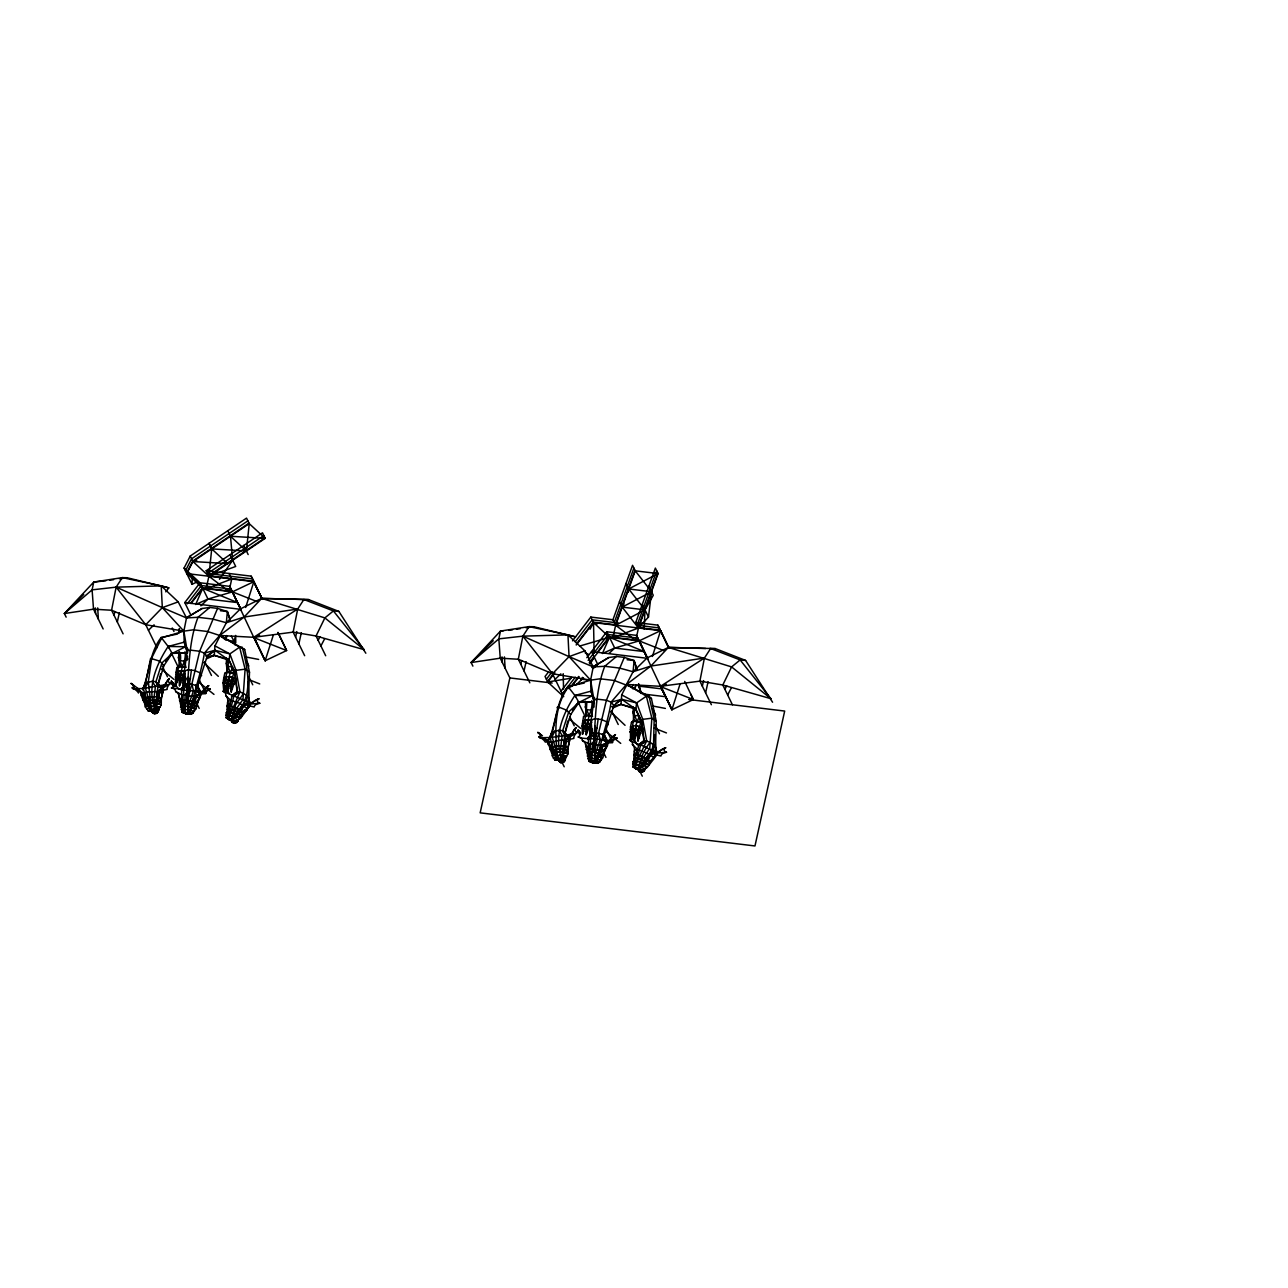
<?xml version="1.0" encoding="UTF-8"?>
<svg xmlns="http://www.w3.org/2000/svg" width="1288" height="1288" viewBox="0 0 1288 1288"><rect width="100%" height="100%" fill="white"/><g stroke="black" fill="none" stroke-linecap="round" stroke-linejoin="round"><path stroke-width="1.5" d="M365.84 653.225L338.857 611.414L308.621 599.596L261.657 598.405L244.124 617.049L219.701 635.467L204.373 653.113C201.17 673.769 193.313 692.67 190.173 712.908L187.565 714.035L184.12 713.085L181.672 694.618L181.672 689.499L185.311 683.799L184.345 671.048L187.259 651.052L183.862 631.152L186.502 617.934L178.195 601.866L161.209 585.863L122.344 577.62L93.75 582.047L64.4 613.539L66.139 617.129M772.575 702.234L745.591 660.422L715.355 648.605L668.391 647.413L650.875 666.057L626.435 684.475L611.108 702.121C607.904 722.777 600.047 741.679 596.908 761.9L594.299 763.043L590.854 762.094L588.423 743.627L588.423 738.507L592.045 732.808L591.079 720.056L593.993 700.06L590.612 680.161L593.237 666.926L584.929 650.859L567.944 634.871L529.078 626.628L500.485 631.056L471.134 662.547L472.889 666.121M197.241 703.602L201.379 693.942L205.678 693.669A6.504 2.882 -21.5 0 1 208.366 690.078L210.33 689.048A4.347 2.222 -17.6 0 1 208.704 685.635A5.377 2.689 -38.7 0 0 204.502 691.962L181.093 689.869L185.311 683.799L191.832 684.153L197.547 686.118L201.669 693.411C196.436 699.4 198.69 708.658 192.009 713.455L185.601 713.488L184.506 711.958C190.012 680.611 186.374 647.462 198.014 617.29L209.799 607.453L217.559 608.387L227.364 611.559L229.779 618.433M587.827 738.877L592.045 732.808L598.566 733.162L604.281 735.126L608.403 742.419C603.17 748.409 605.441 757.666 598.743 762.464L592.351 762.496L591.24 760.966C596.763 729.62 593.124 696.454 604.748 666.282L616.533 656.461L624.294 657.395L634.115 660.567L636.964 669.341M184.796 712.248L183.556 689.466L188.064 683.703M185.44 709.334L183.572 709.108L183.25 712.071L187.468 713.439L189.078 703.554L193.522 690.674L191.832 684.153L199.656 651.245L217.559 608.387M591.53 761.256L590.307 738.475L594.798 732.711M624.294 657.395L606.39 700.253L598.566 733.162L600.256 739.682L595.829 752.562L594.203 762.448L589.985 761.079L590.307 758.101L592.174 758.326M181.206 675.411C180.465 667.071 186.744 660.229 184.989 651.744M229.2 681.191L229.087 676.506L232.629 666.991L227.831 666.411L226.334 663.578L226.559 657.927M591.723 700.753C593.478 709.237 587.199 716.08 587.956 724.419L586.072 724.194L584.221 721.425L585.992 715.532L586.861 702.057M632.183 729.749L634.823 707.837M635.934 730.199L635.821 725.498L639.363 715.999L634.565 715.42L633.068 712.57L633.294 706.935M195.937 694.94L195.985 691.221L201.379 693.942M248.004 681.851L248.809 698.676L246.765 695.279L239.954 691.849L237.394 691.543L232.178 695.601L228.733 708.4L229.634 709.269L229.119 712.473L229.763 708.271L229.586 712.522L226.302 712.731L226.06 715.259L226.269 717.802L230.777 720.588L235.237 721.377L240.534 718.382L250.291 705.228L248.504 697.291L249.502 672.239L244.688 649.538L220.248 635.531L214.951 645.868L214.291 655.351L206.45 658.876M246.765 695.279L246.636 702.057L250.291 705.228L238.554 716.804L234.641 717.754L231.776 720.556L227.767 718.784L228.733 708.4L237.507 711.894C253.72 694.506 247.489 668.005 242.257 647.22L239.632 647.188L220.248 635.531M644.725 769.017L635.097 763.736L634.501 767.793L637.512 769.596L647.623 763.8L657.041 754.237L655.238 746.299L650.118 742.226L644.145 740.552L638.912 744.609L635.467 757.408L634.501 767.793L641.971 770.385L647.268 767.39L656.735 754.993L653.37 751.065L654.191 719.026L649.007 696.228L632.263 687.647L632.875 688.887M191.832 684.153C189.143 693.202 186.47 703.457 188.628 712.715M243.191 712.94L246.797 709.801L248.745 704.23L258.904 698.804A4.347 2.656 0.6 0 0 259.774 703.264L257.616 703.763A6.504 3.574 -3.9 0 0 254.219 706.999L250.001 705.985L247.328 707.901M598.566 733.162L595.024 749.503L594.46 758.487L595.732 762.094M649.925 761.949L653.531 758.809L655.495 753.239L665.654 747.813A4.347 2.656 0.6 0 0 666.508 752.256L664.35 752.772A6.504 3.574 -3.9 0 0 660.953 756.008L656.735 754.993M208.704 685.635L195.905 696.792L191.155 707.45L192.572 701.155L195.035 699.609A6.826 4.089 -74.9 0 1 198.996 694.377A4.106 2.399 -24.1 0 1 204.035 691.914L204.502 691.962M596.167 756.153L597.181 756.281L599.306 750.163L601.786 748.602A6.826 4.089 -74.9 0 1 605.73 743.385A4.106 2.399 -24.1 0 1 610.77 740.922L611.236 740.97A5.377 2.689 -38.7 0 1 615.439 734.643A4.347 2.222 -17.6 0 0 617.065 738.056L615.101 739.087A6.504 2.882 -21.5 0 0 612.428 742.677L608.113 742.935L606.004 745.43M175.249 677.118L186.325 678.454L183.266 686.198L184.989 673.318L183.089 675.636L181.238 672.867L178.823 677.552L179.515 685.747L184.828 671.628L178.42 670.855L179.338 675.186L175.764 685.297C173.461 673.978 182.848 664.962 180.127 653.064M223.742 691.076L223.049 682.881L226.801 683.332L227.493 691.527L231.067 681.416L229.232 678.647L223.742 691.076C223.549 680.064 229.361 670.034 228.089 658.828M243.384 693.218L242.997 699.497L235.044 710.509L230.665 720.362L233.595 720.201L235.446 714.212L237.507 711.894C228.717 709.414 241.725 697.806 243.384 693.218L245.106 669.18L239.616 647.156L229.876 653.902L214.983 650.311L204.373 653.113L199.656 651.245L190.64 650.166L187.259 651.052L184.2 642.165L183.862 631.152L162.32 607.63L116.129 587.151L92.108 589.856L64.4 613.539L93.509 609.176L111.589 610.238L145.737 624.728L183.862 631.152L193.409 629.8L207.561 631.506L219.701 635.467L225.593 639.83L226.865 636.272M653.515 744.271C651.97 754.076 642.068 759.582 640.329 769.194L637.399 769.371L641.778 759.518L649.732 748.505L651.857 718.189L646.367 696.164L649.007 696.228L651.438 698.547L656.252 721.248L655.431 751.5M156.685 711.153L156.621 713.343L154.141 713.665L151.308 710.831L158.762 710.074L158.891 707.144M185.504 677.343L185.231 684.636L181.753 689.144M592.11 729.99L591.965 733.629L588.487 738.137M138.863 689.096L131.102 683.413A5.377 2.979 21 0 1 133.131 688.742L143.322 688.516L146.735 700.962L149.102 704.439L149.456 710.058L151.952 711.089L158.327 709.624L161.258 704.89L161.338 698.08L163.415 689.128L155.929 681.722L152.193 681.288L145.447 683.059L142.63 689.531C149.714 672.465 149.328 652.823 161.177 637.447L177.519 634.05M542.49 735.818L537.837 732.421A5.377 2.979 21 0 1 539.865 737.75L550.057 737.525L553.47 749.97L555.836 753.448L556.191 759.067L558.702 760.097L565.062 758.632L567.992 753.883L568.072 747.088L570.165 738.137L562.663 730.731L558.928 730.28L552.182 732.067L549.364 738.523C556.448 721.473 556.078 701.815 567.911 686.456L584.253 683.059M183.089 675.636L175.78 674.767L176.778 667.748L179.257 666.524L178.613 652.147M197.08 581.902L192.025 584.333L192.331 576.734M592.416 729.105L590.001 735.207L591.562 720.636L585.171 719.863L586.072 724.194L582.498 734.305L581.999 726.126L583.512 716.756L585.992 715.532L585.348 701.155M644.145 629.124L644.998 609.868L653.274 595.298L648.846 586.201M143.274 697.339L145.319 706.919L148.281 710.896L155.043 710.332L157.909 686.649L155.929 681.722L161.998 662.885L172.206 653.419L185.504 646.753L187.903 649.104M560.956 760.467L560.876 762.657L563.355 762.351L564.997 760.467L565.625 756.153M557.237 711.25L551.956 733.854L547.464 741.035L553.357 758.004L555.015 759.904L559.974 759.936L562.437 757.956L564.643 735.657L562.663 730.731L568.749 711.894L578.94 702.427L592.239 695.761L594.637 698.112M179.467 651.519L178.372 657.798L182.542 666.926L185.81 667.313L184.683 661.211L187.968 658.957M240.534 718.382L235.43 714.84L239.069 709.189L229.344 705.325L227.573 702.556A6.826 6.311 81.5 0 0 225.674 695.488A4.106 2.673 25.2 0 0 223.323 691.447M640.345 763.124L642.165 763.848L645.803 758.197L636.079 754.317L634.308 751.564A6.826 6.311 81.5 0 0 632.408 744.496A4.106 2.673 25.2 0 0 630.074 740.455M166.329 684.572A4.106 1.851 -29.1 0 0 161.95 687.808L157.442 691.543L156.363 703.715L158.875 692.348L169.292 678.551A4.347 2.753 -36.7 0 0 171.111 682.93L169.372 684.395A6.504 3.671 -39.7 0 0 167.134 689.418L163.029 690.336L161.403 693.346M573.063 733.58A4.106 1.851 -29.1 0 0 568.684 736.817L564.176 740.552L563.098 752.723L565.609 741.357L564.643 735.657L550.057 737.525M175.764 685.297L177.486 672.417L176.07 672.207L180.143 671.064M179.515 685.747L181.238 672.867M227.493 691.527L229.232 678.647M224.289 682.721L223.049 682.881L223.774 677.955L226.124 676.603L232.532 677.375L236.573 679.501L234.641 681.851L231.244 691.994L232.532 677.375L234.625 669.744M582.498 734.305L584.221 721.425L582.514 723.759M586.249 734.756L587.972 721.876L589.824 724.645L586.249 734.756L585.557 726.545L587.972 721.876M630.492 740.085L632.215 727.205L634.066 729.974L630.492 740.085L630.508 726.963L631.458 722.536L634.614 720.072M634.243 740.536L635.966 727.656L637.802 730.409L634.243 740.536L633.551 732.325L629.8 731.874L630.685 731.986M630.508 726.963L635.821 725.498L643.308 728.493L641.376 730.86L637.979 740.986L640.506 722.101L639.653 717.513M243.207 713.842L243.303 712.457L237.411 709.06M587.859 745.865L587.618 749.536L590.484 760.983L588.906 761.272L585.509 744.223M649.941 762.85L650.038 761.466L644.145 758.069M234.062 710.268L232.146 716.048L232.5 720.282L229.65 719.155L230.166 720.201L231.534 719.38M638.671 768.131L641.971 770.385L637.512 769.596L636.385 768.163L639.234 769.29L638.671 768.131C639.701 758.664 644.483 749.777 650.118 742.226M155.252 710.01C146.51 688.42 155.929 664.85 168.165 646.463L184.2 642.165L187.259 651.052M561.777 759.324L555.015 759.904L561.423 757.859L565.062 758.632L560.908 759.807L562.067 759.067C553.148 737.509 562.711 713.842 574.899 695.456L590.951 691.173L590.612 680.161L569.054 656.622L522.864 636.159L498.842 638.864L471.134 662.547L500.243 658.184L518.323 659.247L552.471 673.737L590.612 680.161L600.144 678.792L614.296 680.499L630.943 686.858M161.129 699.98L162.417 692.912L161.725 688.855L171.111 682.93M569.006 743.917L568.459 737.847L576.026 727.559A4.347 2.753 -36.7 0 0 577.845 731.938L576.106 733.403A6.504 3.671 -39.7 0 0 573.868 738.41L569.763 739.344L567.863 748.972M158.456 707.192L156.621 713.343L158.263 711.459L158.666 709.897L156.524 712.924L154.061 713.488C149.633 709.736 155.124 715.581 156.524 712.924L158.263 711.459L158.537 707.37M565.191 756.201L563.355 762.351L565.416 758.906L558.123 760.017L560.795 762.496L564.997 760.467L563.275 762.174L563.194 759.695M565.496 759.067L565.706 756.314M155.043 710.332L148.281 710.896L154.689 708.851L158.327 709.624L154.174 710.815L156.524 709.157L155.703 702.765L154.029 702.54L148.281 703.715L149.988 709.672L152.065 710.944L145.286 687.728L148.345 681.771L151.71 657.927L161.773 637.802L183.862 631.152M178.774 695.214L182.172 712.264L192.009 713.455L187.436 713.906L188.773 713.649L195.341 702.266L195.905 696.792L181.672 694.618L175.651 691.559A4.106 2.93 13.7 0 0 172.045 688.066L171.481 687.985A5.377 3.961 33 0 0 171.272 681.127L179.257 689.289M557.318 759.662L563.259 758.165L562.454 751.773L555.015 752.723L556.722 758.68L558.573 759.501M590.484 760.983L598.743 762.464L592.029 762.19M595.507 762.657L594.171 762.915L595.507 762.657L602.076 751.274L602.639 745.8L615.439 734.643M185.311 683.799L180.578 689.515M592.045 732.808L587.312 738.523M148.345 681.771L151.066 706.275L151.034 709.849L149.456 710.058M194.472 708.98L192.975 712.844L191.027 714.293L188.595 714.003L188.773 712.345M193.619 711.507L190.93 714.212L191.204 712.634M590.612 680.161L568.523 686.81C552.842 708.046 555.112 734.482 557.768 758.857M595.507 761.353L595.33 763.011L597.761 763.301L599.709 761.852L601.11 757.875C599.548 766.151 592.528 762.818 588.906 761.272L592.351 762.496M599.709 761.852L597.664 763.204L597.938 761.643L599.709 761.852L597.713 762.947M304.66 655.705L293.149 632.118L297.689 609.031L303.904 599.5L333.415 610.931L364.085 649.651L316.043 635.998L293.149 632.118L253.736 637.302L219.701 635.467L226.334 622.732L227.364 611.559L220.345 610.721M711.395 704.713L699.883 681.127L704.423 658.039L710.638 648.508L740.149 659.939L770.836 698.659L722.793 685.007L699.883 681.127L660.47 686.311L626.435 684.475L633.068 671.74L634.115 660.567L627.079 659.73M206.032 656.252L214.983 650.311L229.071 660.277L234.706 671.644L237.394 691.543L237.282 692.831L232.645 696.116M638.59 769.033L633.004 766.811L633.036 761.723L634.34 759.711L633.777 754.993L634.71 749.809L635.853 749.89M594.042 707.096L593.993 700.06L590.951 691.173L593.993 700.06L597.374 699.159L606.39 700.253L611.108 702.121L621.718 699.32L635.821 709.269L641.456 720.652L644.145 740.552L644.016 741.824L639.379 745.108M150.583 710.654L152.966 710.735L154.689 708.851L153.819 699.513L155.446 686.44L152.193 681.288L152.612 682.157M161.95 687.808A6.826 4.315 -75.7 0 0 158.923 694.28L156.637 697.291L161.338 698.08L159.084 704.117L155.639 703.602L156.54 699.706L146.735 700.962L149.102 704.439L146.735 700.962M560.908 759.807L560.554 748.521L562.18 735.432L558.928 730.28L559.346 731.149M552.069 755.911L555.836 753.448L553.47 749.97L555.708 749.149L563.291 748.714L562.373 752.611L565.818 753.126L568.072 747.088L563.371 746.283L565.657 743.289A6.826 4.315 -75.7 0 1 568.684 736.817M231.727 579.004L228.974 591.466L208.898 576.251L211.715 548.897L209.026 543.375L211.715 548.897L227.654 563.613L192.942 561.536L190.254 556.014L246.539 518.114L249.228 523.636L265.183 538.352L208.898 576.251L206.161 588.713L231.727 579.004L229.039 573.482M196.629 702.282L199.495 698.659L199.946 692.976L197.547 686.118L207.11 656.526L214.983 650.311M211.715 548.897L246.427 550.974L249.228 523.636L192.942 561.536L186.776 573.579L253.849 581.661L262.06 598.872M603.975 752.611L606.229 747.668L606.696 741.985L617.065 738.056M187.098 660.036L187.501 656.139M191.413 670.13L186.808 703.377L185.762 693.346A8.42 2.109 -83.1 0 0 187.71 695.037L186.841 686.778A7.213 1.803 -83.1 0 0 189.32 687.067L188.29 677.053A7.841 1.964 -83.1 0 0 190.511 678.599M214.951 645.868L229.876 653.902L236.01 670.34L239.954 691.849L233.917 695.89L228.443 717.738L229.119 719.686L226.269 717.802L228.443 717.738L235.237 721.377L227.767 718.784L228.362 706.178M598.147 719.123L593.543 752.385L592.496 742.355A8.42 2.109 -83.1 0 0 594.444 744.045L593.575 735.77A7.213 1.803 -83.1 0 0 596.07 736.076L595.024 726.062A7.841 1.964 -83.1 0 0 597.246 727.607M230.246 704.214L230.681 700.366L225.674 695.488M633.777 754.993L636.755 755.138L637.415 749.375L632.408 744.496M646.705 766.73L643.565 771.448L634.501 767.793L635.853 768.678L635.177 766.746L640.651 744.899L646.689 740.858L642.744 719.348L636.61 702.894L621.685 694.876L626.982 684.54L646.383 696.196L636.61 702.894L621.718 699.32L615.761 703.28M628.303 592.351L628.705 588.97L626.016 583.464M619.48 601.593L622.168 607.115L638.462 627.997L648.492 617.033L651.535 591.723L635.242 570.826L632.553 565.319L612.943 619.737L615.632 625.26L635.725 640.458L638.462 627.997L658.055 573.579L655.367 568.072L635.773 622.49L638.462 627.997L612.895 637.721L615.632 625.26L635.242 570.826L658.055 573.579L628.705 588.97L644.998 609.868L615.632 625.26L618.047 622.619M231.47 696.293L237.282 692.831L234.947 674.091L229.071 660.277L229.876 653.902M638.204 745.285L644.016 741.824L641.682 723.099L635.821 709.269L636.61 702.894M145.447 683.059L142.775 689.74M552.182 732.067L549.509 738.732M189.336 712.65L190.431 706.871L183.138 706.001L184.361 705.937M596.086 761.659L597.165 755.879L591.095 754.945L587.231 756.024M613.185 707.869L621.025 704.359L621.685 694.876M178.662 633.245L179.322 628.641L179.451 632.505M159.953 707.289L154.56 705.872L149.167 707.45L149.988 709.672L155.687 708.947L159.406 697.855L158.875 692.348L162.417 692.912M566.704 756.298L561.294 754.881L555.917 756.459L556.722 758.68L562.437 757.956L566.14 746.863L565.609 741.357L568.459 737.847L577.845 731.938M141.744 692.783L141.31 695.601L143.145 700.398L146.542 705.711L150.487 707.289M548.044 744.609L548.479 741.775M162.272 694.924L163.415 689.128L161.725 688.855M227.332 712.345L227.042 706.001L227.96 700.817L229.103 700.881M228.974 709.382L229.344 705.325M227.734 717.625L229.055 714.856L237.99 720.008M223.774 677.955L224.724 673.527L227.863 671.064M114.052 615.294L114.873 611.575M117.321 621.975L119.365 612.686M295.612 637.158L296.836 631.587M298.88 643.855L301.328 632.698M502.916 631.184L500.485 631.056L498.842 638.864L500.243 658.184L509.871 677.939L480.166 812.857L754.977 845.958L784.682 711.057L688.661 699.481M520.787 664.286L521.608 660.567M524.055 670.984L526.1 661.678M702.346 686.166L703.586 680.595M705.615 692.864L708.078 681.706M231.244 691.994L230.552 683.783L232.532 677.375L229.667 677.021M637.979 740.986L637.286 732.792L639.267 726.384L636.417 726.029M186.341 713.777C190.125 713.423 181.431 714.051 188.306 713.005L192.009 713.455M598.743 762.464L592.094 762.238M593.076 762.786L594.396 762.625M155.639 703.602L156.54 699.706M562.373 752.611L563.291 748.714M160.517 687.615L158.022 684.878L160.646 673.769M567.267 736.607L564.756 733.886L567.815 720.926M145.319 706.919L148.555 704.713L146.558 698.563L143.145 700.398L145.061 702.024M555.289 753.721L553.679 751.081L554.082 749.584L554.436 750.501L551.683 752.24L553.276 754.72L557.221 756.298M594.943 752.707L598.55 753.142L597.89 756.459L602.639 745.8L606.213 746.718M606.085 740.262L604.281 735.126L613.845 705.534L621.718 699.32M233.466 717.287L234.641 717.754L241.548 711.411L245.219 700.785L222.808 691.205A5.377 3.767 42.6 0 0 224.788 685.232L229.296 693.781M228.684 718.237L239.954 691.849M640.216 768.678L633.004 766.811L635.741 767.906L635.177 766.746L639.701 755.541L646.689 740.858M245.67 607.453L253.849 581.661L232.404 591.868L207.98 599.049L195.679 604.475L202.731 588.294L186.551 573.128L192.733 561.069L249.003 523.169M277.983 632.408L286.612 650.537L265.167 660.744L273.346 634.952M652.404 656.461L660.583 630.669L593.527 622.587L590.822 617.081L572.516 640.844M684.717 681.416L693.346 699.545L671.901 709.752L680.08 683.944M569.763 739.344L570.165 738.137L568.459 737.847M158.022 684.878L163.962 665.542L172.206 653.419L187.645 652.774M190.769 701.268L192.556 701.493L194.424 696.148L198.996 694.377M564.756 733.886L570.697 714.55L578.94 702.427L594.396 701.783L578.151 702.121L584.14 714.405M597.519 750.276L599.29 750.501L601.158 745.156L605.73 743.385M227.219 661.034L226.334 663.578L227.219 672.304L224.724 673.527L227.702 671.483M633.954 710.026L633.068 712.57L633.954 721.312L631.458 722.536L634.437 720.491M633.889 568.072L614.296 622.49L592.174 619.834L575.253 641.778M635.016 570.375L615.423 624.793L593.301 622.12L576.38 644.081M656.719 570.826L637.125 625.244L659.247 627.916M657.846 573.128L638.236 627.546L660.358 630.202M237.507 711.894L236.09 715.259L245.622 703.457M232.999 720.91L232.355 722.471L234.577 723.341L236.831 722.439L241.983 713.987M639.734 769.918L639.106 771.464L641.424 772.124L644.628 770.433L642.438 769.564L641.311 772.349L639.009 771.303M231.76 720.427L232.178 719.412L232.484 722.246L231.599 718.784M640.329 769.194L638.284 768.389L639.106 771.464M602.977 751.162L606.229 747.668L603.299 751.21C619.947 734.868 585.106 740.938 578.231 736.994A5.377 3.961 33 0 0 578.006 730.135L580.663 732.856M232.838 719.654L235.446 714.212L228.797 711.572L229.586 712.522L228.733 708.4M636.658 760.693L635.548 760.58L642.181 763.221L639.572 768.662L634.469 766.634L635.097 755.171M598.55 753.142L597.181 756.281L602.848 757.908M241.903 713.81L236.445 722.294L234.69 723.115L232.275 722.294L231.679 720.25M224.981 638.574L226.495 635.515M631.716 687.583L633.245 684.524M192.878 712.747L190.978 713.938L193.297 711.556L191.075 714.035C180.835 712.522 189.239 715.065 182.172 712.264L185.166 712.634M192.025 584.333L184.087 568.072L190.254 556.014M555.949 749.648L552.021 736.736L555.08 730.779M234.609 722.954L237.878 721.425L235.704 720.556L234.69 723.115L237.491 721.28L239.584 717.577M318.152 640.313L319.971 636.819M320.905 645.964L324.544 638.961M643.565 771.448L641.344 771.963M724.886 689.322L726.706 685.812M727.639 694.973L731.294 687.969M590.081 629.204L593.527 622.587L596.94 624.261M644.998 609.868L622.168 607.115L624.02 603.879M580.695 680.483L582.498 677.375M590.194 664.044L594.203 657.105M635.467 757.408L644.241 760.902L642.841 764.267L652.356 752.466M191.043 701.541L197.273 702.717L193.892 708.142L190.431 707.273L191.799 704.15L184.329 702.99L182.188 702.99L183.508 706.532L180.497 707.032M192.556 712.795L193.2 711.459M599.934 760.467L597.809 763.043M646.318 766.585L643.179 771.287L646.399 766.746M229.006 719.461L231.099 720.475L227.767 718.784L236.831 722.439M229.119 719.686L230.166 720.201M636.417 768.968C639.83 769.966 633.229 767.262 636.916 769.21M637.721 769.242L638.751 769.483M142.517 689.144L145.222 684.846L150.615 658.361L159.857 661.163L163.962 665.542L162.401 666.363M226.302 712.731L227.606 710.702M165.766 661.404L171.401 653.129L187.501 652.71M572.516 710.413L577.024 703.779M560.876 762.657L557.527 758.358L555.708 749.149M239.037 709.704L242.289 705.003L246.958 703.956A4.106 1.964 -8.6 0 1 252.496 703.055L252.915 703.184A5.377 2.077 -22 0 1 258.904 698.804M645.771 758.713L649.023 753.995L653.692 752.949A4.106 1.964 -8.6 0 1 659.231 752.047L659.649 752.192A5.377 2.077 -22 0 1 665.654 747.813M219.475 579.294L232.661 560.248L230.472 536.259L227.783 530.753M235.43 714.84L237.217 712.28L241.967 716.418M242.611 712.489L244.639 709.801M165.782 591.836L168.825 587.875L161.209 585.863L116.129 587.151L111.589 610.238L123.101 633.841M190.962 615.278L184.78 602.591L200.043 582.788L229.715 586.362L240.985 609.675M187.307 603.814L201.395 585.541L231.067 589.115M190.769 603.074L202.506 587.843L232.178 591.417M190.994 603.525L202.731 588.294L232.404 591.868L257.584 601.786M548.559 671.917L545.033 676.474L547.722 681.996L563.677 696.711M546.386 679.243L552.262 671.628M547.497 681.529L554.548 672.4M554.774 672.851L547.722 681.996L571.148 678.18M576.219 645.03L593.527 622.587L609.466 637.302L644.386 651.631L646.882 656.912M560.988 691.189L571.566 677.488M586.813 657.685L606.777 631.78L636.449 635.37L644.386 651.631L614.714 648.057L602.414 653.483L609.466 637.302L639.138 640.877L664.318 650.794M562.341 693.958L575.253 677.198M588.165 660.438L592.85 654.352M594.042 652.823L608.129 634.549L637.802 638.124M570.504 687.116L578.715 676.442M589.276 662.74L593.977 656.655M597.503 652.066L609.24 636.836L638.912 640.41L647.542 658.538M571.904 686.037L578.94 676.908M589.501 663.207L609.466 637.302L579.568 646.093M231.067 681.416L232.967 679.114L234.641 681.851L229.361 681.223M591.723 722.327L589.824 724.645L591.562 720.636L588.133 719.767M632.215 727.205L630.315 729.523L631.217 729.636M635.966 727.656L634.066 729.974L632.859 725.611M637.818 730.425L639.717 728.106L641.376 730.86M196.565 702.202L199.495 698.659M156.54 713.182L158.183 711.298M539.865 737.75L540.429 737.734A4.106 2.174 5.1 0 1 544.872 739.843L551.184 742.21L553.293 747.571L549.879 749.407L551.795 751.017M603.042 751.242L606.229 747.668M156.943 647.703L145.737 624.728L162.32 607.63L178.195 601.866M563.452 696.245L552.471 673.737L569.054 656.622L584.929 650.859M64.4 613.539L83.736 594.46M471.134 662.547L475.288 658.458M480.81 653L493.24 640.732M161.209 585.863L162.32 607.63L186.502 617.934L198.014 617.29L212.729 619.061L226.334 622.732L240.373 608.918L261.657 598.405L324.866 617.902L364.085 649.651M529.835 682.833L518.323 659.247L522.864 636.159L567.944 634.871L569.054 656.622L593.237 666.926L604.748 666.282L619.464 668.053L633.068 671.74L647.107 657.927L668.391 647.413L731.6 666.91L770.836 698.659M148.426 630.251L154.093 624.841M200.896 605.811L207.98 599.049L237.652 602.623L241.049 609.949L232.404 591.868M235.849 720.878L237.314 721.457L236.751 722.278M555.16 679.243L560.844 673.849M576.444 684.54L583.528 677.778M593.414 668.359L597.696 664.27L591.514 651.583L647.381 658.313M609.047 653.451L614.714 648.057L639.138 640.877L660.583 630.669L668.81 647.864M190.978 713.938L192.975 712.844M232.178 695.601L237.394 691.543M653.37 751.065L640.651 744.899L638.349 745.092L644.145 740.552M243.126 712.811L246.797 709.801L242.836 712.699M649.86 761.82L653.531 758.809M149.521 701.268L144.948 703.232L145.27 704.761M242.901 712.828L246.797 709.801M179.966 665.284L176.778 667.748L179.789 665.703M586.7 714.293L583.512 716.756L586.523 714.711M600.031 760.564L599.194 761.707M247.876 520.867L191.606 558.783L185.44 570.826L201.395 585.541M229.972 554.726L235.688 566.462L208.898 576.251L206.209 570.729L262.494 532.83L265.183 538.352L230.472 536.259L246.427 550.974M263.831 535.583L207.561 573.498L252.496 578.908L262.269 599.371M264.958 537.885L208.672 575.784L253.623 581.21M593.011 667.426L597.696 664.27M133.131 688.742L133.694 688.742A4.106 2.174 5.1 0 1 138.122 690.835L144.449 693.202L146.22 692.026L157.442 691.543M551.184 742.21L561.536 739.94L569.151 741.92M254.026 637.319L265.167 660.744L253.736 637.302L297.689 609.031L244.124 617.049L226.334 622.732M641.424 772.124L644.048 770.466L642.809 770.337M152.065 710.413L153.224 710.928L154.544 710.107L154.077 709.157M558.799 759.421L559.974 759.936L561.278 759.115L560.811 758.149M186.502 617.934L202.039 608.516L209.799 607.453M593.237 666.926L608.773 657.524L616.533 656.461M146.623 708.996L149.167 707.45L144.659 699.738L144.159 696.084M553.357 758.004L555.917 756.459L551.393 748.747L550.91 745.092M186.712 617.532L202.039 608.516M591.756 667.538L608.773 657.524M622.168 607.115L651.535 591.723L628.705 588.97M143.918 694.248L141.31 695.601L140.714 692.026M259.613 635.226L254.251 637.785L286.612 650.537L278.031 632.666M666.347 684.234L660.986 686.794L693.346 699.545L690.658 694.023M586.185 749.584L589.405 749.31L588.423 743.627L582.385 740.568A4.106 2.93 13.7 0 0 578.795 737.074L578.231 736.994M641.231 772.188L643.485 771.271M143.322 688.516L166.812 684.459A5.377 2.206 -43.7 0 1 169.292 678.551M156.717 696.567L145.834 697.951L142.984 696.309A6.826 5.587 53 0 0 138.138 690.835M544.872 739.843A6.826 5.587 53 0 1 549.735 745.317L552.568 746.96L563.452 745.575M230.681 700.366L239.874 703.312L243.609 706.259L248.745 704.23L259.774 703.264M557.672 709.366L557.35 707.354L558.461 706.935L566.591 710.171L570.697 714.55M199.946 692.976L210.33 689.048M633.036 761.723L635.853 761.482M184.345 671.048L188.096 669.728L194.713 670.517L200.316 672.964L201.62 675.636M591.079 720.056L594.831 718.736L601.448 719.525L607.051 721.972L608.355 724.645M633.068 671.74L650.875 666.057L704.423 658.039L660.47 686.311L671.901 709.752L660.341 685.345M206.804 657.266L214.291 655.351L229.361 659.52M611.671 706.758L621.025 704.359L636.095 708.529M196.758 560.602L192.942 561.536L208.898 576.251M588.986 749.487L589.228 752.578L587.344 752.772L590.258 758.423L587.859 758.713M187.436 713.906L188.773 713.649M229.634 709.269L227.235 709.366M635.725 758.374L633.97 758.374L634.066 761.353M581.999 726.126L590.532 726.851M588.423 743.627L601.158 745.156M105.825 580.791L93.75 582.047L92.108 589.856L93.509 609.176L103.137 628.947M109.689 580.228L113.553 579.681M119.333 578.843L127.061 577.732L168.825 587.875M508.696 630.347L512.56 629.8M516.424 629.236L520.288 628.673M526.084 627.852L533.796 626.725L575.559 636.884L567.944 634.871M211.248 655.769L214.291 655.351L229.071 660.277M154.367 700.64L160.211 701.284L161.338 702.717M148.281 703.715L155.703 702.765M149.279 706.774L155.558 705.969M154.979 706.71L156.283 706.549M154.222 709.447L156.524 709.157M148.281 710.896L158.327 709.624M152.161 712.248L158.263 711.459M561.568 746.525L563.371 746.283M555.015 752.723L556.287 752.111M562.454 751.773L557.318 752.047M556.014 755.766L562.309 754.977M561.713 755.718L563.017 755.557M556.191 759.067L558.235 758.262M560.956 758.455L563.259 758.165M555.015 759.904L565.062 758.632M564.997 760.467L558.815 761.079L560.86 762.416L563.355 762.11L564.965 758.954M227.702 683.429L226.801 683.332L234.126 684.202M634.437 732.437L633.551 732.325L640.861 733.21L639.17 733.017M181.125 709.704L184.329 709.092M666.508 752.256L655.495 753.239L650.343 755.267L648.283 760.419L641.392 766.763L640.216 766.296M637.415 749.375L649.023 753.995M154.061 710.59L155.333 710.058M229.683 719.976L232.017 720.475M179.451 700.575L182.236 700.479M226.06 715.259L228.298 715.226M548.913 742.001L545.226 742.065A6.504 2.64 33 0 0 540.88 737.895L538.899 736.897A4.347 2.125 32.1 0 0 537.837 732.421M632.811 764.267L636.208 764.702M192.572 701.155L181.898 699.867L179.418 697.726A6.826 6.199 81 0 0 175.651 691.559M582.385 740.568A6.826 6.199 81 0 1 586.169 746.734L588.648 748.875L599.306 750.163M595.829 752.562L588.922 751.983L590.773 755.509M261.657 598.405L308.621 599.596M705.663 648.508L668.391 647.413M709.543 648.54L715.355 648.605M187.935 649.732L185.504 646.753L168.165 646.463L161.177 637.447M594.686 698.724L592.239 695.761L574.899 695.456L567.911 686.456L568.733 688.581M127.061 577.732L122.344 577.62L116.129 587.151L145.737 624.728M533.796 626.725L529.078 626.628L522.864 636.159L552.471 673.737M602.72 740.23L611.236 740.97M338.857 611.414L333.415 610.931L324.866 617.902L316.043 635.998L325.687 655.753M745.591 660.422L740.149 659.939L731.6 666.91L722.793 685.007L732.421 704.761M236.074 721.328L237.314 721.457M151.082 710.831L152.065 710.944M557.817 759.84L558.799 759.952M206.209 570.729L251.16 576.155L262.205 599.049M590.822 617.081L612.943 619.737M635.773 622.49L657.894 625.147L668.939 648.057M184.78 602.591L240.631 609.321M581.967 679.275L589.775 680.209M638.606 686.101L662.048 688.919M509.871 677.939L552.182 683.043M644.064 694.119L665.735 696.728M178.372 657.798L180.078 658.007M179.885 660.631L184.683 661.211M585.106 706.806L586.62 709.64L591.417 710.219L592.271 714.792M180.98 666.733L179.257 666.524L185.81 667.313M233.756 673.093L227.219 672.304L233.756 673.093L232.919 668.52M184.828 671.628L181.399 670.758M586.877 720.072L582.804 721.216L584.189 721.377M235.205 679.323L236.573 679.501M224.466 680.628L223.581 680.515L225.481 678.196L227.332 680.966L226.124 676.603M225.609 680.756L228.218 681.078M632.344 729.765L634.952 730.087M636.095 730.216L639.685 730.65M178.823 677.552L180.529 677.746M184.281 678.196L182.574 678.003L183.266 686.198M583.706 726.335L591.015 727.205M594.348 739.215L596.666 739.376M191.526 702.024L197.273 702.717M596.457 753.206L603.557 755.476M190.431 706.871L187.807 706.388M589.888 755.01L591.095 754.945M597.165 755.879L594.541 755.38M595.7 756.555L600.627 757.151L604.024 751.725L599.29 750.501M183.572 709.108L194.198 711.282M590.307 758.101L600.933 760.29M183.25 712.071L190.173 712.908M589.985 761.079L596.908 761.9M227.042 706.001L229.618 706.339M189.722 709.849L187.855 709.624M171.481 687.985L183.556 689.466M652.791 706.017L665.381 708.432M246.056 657.009L258.647 659.424M227.284 640.152L234.062 641.472L234.867 644.837M596.473 758.841L594.605 758.632M195.905 696.792L199.463 697.71M562.92 749.423L566.945 750.292L568.072 751.725M659.649 752.192L651.953 749.793L650.343 755.267L653.563 757.328M245.219 700.785L252.915 703.184M621.025 704.359L635.821 709.269M193.892 708.142L196.114 708.899M565.818 753.126L567.992 753.883M159.084 704.117L161.258 704.89M538.899 736.897L548.704 740.375M131.102 683.413A4.347 2.125 32.1 0 1 132.165 687.889L140.328 690.787M182.172 712.264L185.601 713.488M192.556 701.493L193.522 701.831M578.151 702.121L578.94 702.427L574.899 695.456L575.575 696.84M654.256 728.106L666.46 732.936M250.532 680.289L259.725 683.928M557.35 707.354L558.976 708.014M644.241 760.902L638.59 758.391M642.181 763.221L640.667 762.287M635.097 763.736L640.716 765.974M634.018 766.682L635.419 767.246M235.591 711.636L237.217 712.28M228.797 711.572L230.842 712.103M235.446 714.212L233.064 712.989M228.346 714.743L233.965 716.965M227.268 717.674L233.595 720.201M226.269 717.802L229.006 718.897M202.731 588.294L237.652 602.623M132.165 687.889L134.145 688.887A6.504 2.64 33 0 1 138.492 693.057M638.912 744.609L629.542 740.214A5.377 3.767 42.6 0 0 631.523 734.241L636.932 744.496M585.106 652.823L588.729 654.529M157.909 686.649L159.438 687.389L155.929 681.722M558.557 759.952L560.86 762.416L560.57 759.695M151.823 710.944L154.125 713.407L153.835 710.686M648.057 696.792L651.438 698.547M241.323 647.784L244.688 649.538M553.47 749.97L554.436 750.501M243.609 706.259L246.829 708.32M633.004 766.811L635.853 768.678M152.081 712.071L154.061 713.488L151.952 711.089M196.823 706.468L189.078 703.554M171.272 681.127A4.347 1.191 42.4 0 1 172.173 684.443L174.975 686.504M647.268 767.39L642.165 763.848L643.952 761.289L648.701 765.426M605.65 731.31L620.736 743.401M198.916 682.302L213.985 694.409M569.248 718.946L580.646 728.364M161.145 668.826L173.912 679.356M172.173 684.443L173.848 685.924A6.504 1.175 43.5 0 1 174.395 686.456M580.147 734.53L578.908 733.452A4.347 1.191 42.4 0 0 578.006 730.135M184.087 568.072L200.043 582.788L207.98 599.049M610.528 711.588L625.066 725.321M203.794 662.579L218.332 676.329M595.024 749.503L592.593 749.214M595.491 755.476L597.23 757.231M595.33 763.011L594.058 761.079M189.916 690.384L187.485 690.078M188.29 700.495L183.782 699.835M656.252 721.248L651.857 718.189L642.744 719.348L641.456 720.652L641.682 723.099M249.502 672.239L245.106 669.18L236.01 670.34L234.706 671.644L234.947 674.091M592.609 761.723L593.51 762.705M185.875 712.715L186.76 713.697M636.079 754.317L636.755 755.138M611.108 702.121L613.845 705.534M563.065 748.425L564.128 749.761M204.373 653.113L207.11 656.526M156.331 699.432L157.394 700.753M187.42 712.184L188.644 713.745M564.514 732.244L567.477 736.446M157.78 683.252L160.726 687.454M183.733 711.974L180.61 703.763L183.186 703.425L183.025 702.427L183.508 706.532M598.582 752.498L599.467 753.802M191.832 703.49L192.733 704.794M177.486 672.417L179.338 675.186M562.663 730.731L566.173 736.382L564.643 735.657L573.562 733.468A5.377 2.206 -43.7 0 1 576.026 727.559M632.569 739.747L631.716 738.427A4.347 1.288 61 0 0 631.523 734.241M226.141 691.237L224.981 689.418A4.347 1.288 61 0 0 224.788 685.232M172.206 653.419L168.165 646.463L168.825 647.832M231.421 636.208L234.062 641.472L235.64 635.435L235.768 642.793M606.39 739.457L604.281 735.126M197.547 686.118L199.656 690.449M642.31 604.346L648.492 617.033M660.76 686.327L671.901 709.752M652.533 708.819L655.624 715.13M655.109 724.87L659.472 733.822M606.777 631.78L614.714 648.057M637.222 721.715L634.565 715.42M646.431 747.426L644.225 746.541M643.581 756.893L645.803 758.197L648.556 757.231A6.826 3.526 -55.5 0 1 653.692 752.949M641.907 756.426L639.701 755.541M611.462 710.638L618.224 724.5M640.2 771.914L642.293 776.181M639.138 771.077L638.413 769.258M606.036 728.928L612.621 742.435M589.276 715.935L586.62 709.64M603.509 752.417L605.94 757.392M569.843 716.836L574.223 725.804M558.477 736.205L555.997 736.527M559.121 745.833L554.548 746.171M564.482 760.355L564.836 759.485L559.089 760.226L559.25 761.015M562.115 762.512L564.208 766.779M243.738 545.468L248.165 554.565M246.572 661.388L248.874 666.138M249.099 677.343L252.738 684.814M225.529 638.639L226.141 639.894M230.488 672.706L227.831 666.411M236.831 707.901L239.069 709.189L241.806 708.223A6.826 3.526 -55.5 0 1 246.958 703.956M235.173 707.418L232.967 706.532M204.712 661.63L211.474 675.492M232.275 722.294L231.293 720.105M199.302 679.919L205.887 693.427M172.254 627.997L173.96 631.49M196.774 703.409L199.189 708.4M171.401 653.129L177.39 665.397M163.109 667.828L167.472 676.796M151.743 687.212L149.263 687.518M152.387 696.824L147.814 697.162M156.315 710.38L156.605 713.101L158.102 710.477L152.338 711.218L152.515 712.006M210.363 546.144L211.49 548.447M639.138 640.877L646.93 657.138M657.894 625.147L669.003 648.379M636.449 635.37L647.88 659.311M660.486 685.796L670.565 706.983M251.16 576.155L262.076 599.113M229.715 586.362L241.146 610.303M253.736 636.787L265.167 660.744M663.159 691.833L647.107 657.927M253.736 637.302L240.373 608.918M253.929 637.544L256.425 642.825M645.063 653.096L647.107 657.492M551.377 744.883L553.679 751.081M144.642 695.874L146.945 702.073M638.14 685.377L641.134 692.686M144.449 693.202L145.85 696.776M589.228 752.578L590.242 755.541L589.92 752.417M644.531 760.467L645.063 762.094M237.797 711.475L238.312 713.085M180.883 700.527L183.524 709.414M634.115 660.567L636.739 669.18M227.364 611.559L230.005 620.188M592.239 695.761L594.444 703.184M185.504 646.753L187.163 652.324M602.317 734.047L604.297 740.858M195.583 685.039L197.563 691.849M147.701 701.493L148.555 704.713M655.238 746.299L656.139 751.339M181.672 694.618L182.349 698.402M589.308 726.996L590.001 735.207M504.429 656.912L505.105 668.15M502.014 656.88L502.352 662.515M97.695 607.904L98.371 619.158M95.28 607.888L95.618 613.507M638.333 767.793L638.51 769.435M637.946 767.632L638.107 769.274M231.212 718.64L231.373 720.266M654.916 734.595L655.544 747.684M248.504 697.291L248.697 702.491M593.527 622.587L594.138 653.29M563.226 673.705L563.532 689.032M197.901 682.946L197.933 686.955M635.789 685.216L634.936 688.822L635.789 685.297M175.957 682.109L176.875 682.479L175.957 682.109M582.707 731.117L583.609 731.487L582.707 731.117M179.708 682.576L180.626 682.93L179.708 682.576M183.46 683.026L184.377 683.381L183.46 683.026M223.951 687.905L224.853 688.259L223.951 687.905M227.702 688.356L228.604 688.71L227.702 688.356M231.454 688.806L232.291 689.161L231.454 688.806M586.459 731.568L587.36 731.938L586.459 731.568M590.21 732.019L591.111 732.389L590.21 732.019M630.685 736.897L631.603 737.267L630.685 736.897M634.437 737.348L635.354 737.718L634.437 737.348M638.188 737.815L639.025 738.169L638.188 737.815M589.051 715.484L585.992 715.532L592.544 716.321L589.051 715.484M637.013 721.264L633.954 721.312L640.506 722.101L637.013 721.264M641.118 693.395L638.574 683.815L641.134 693.395M155.655 711.201L155.349 708.947L155.655 711.201"/></g></svg>
